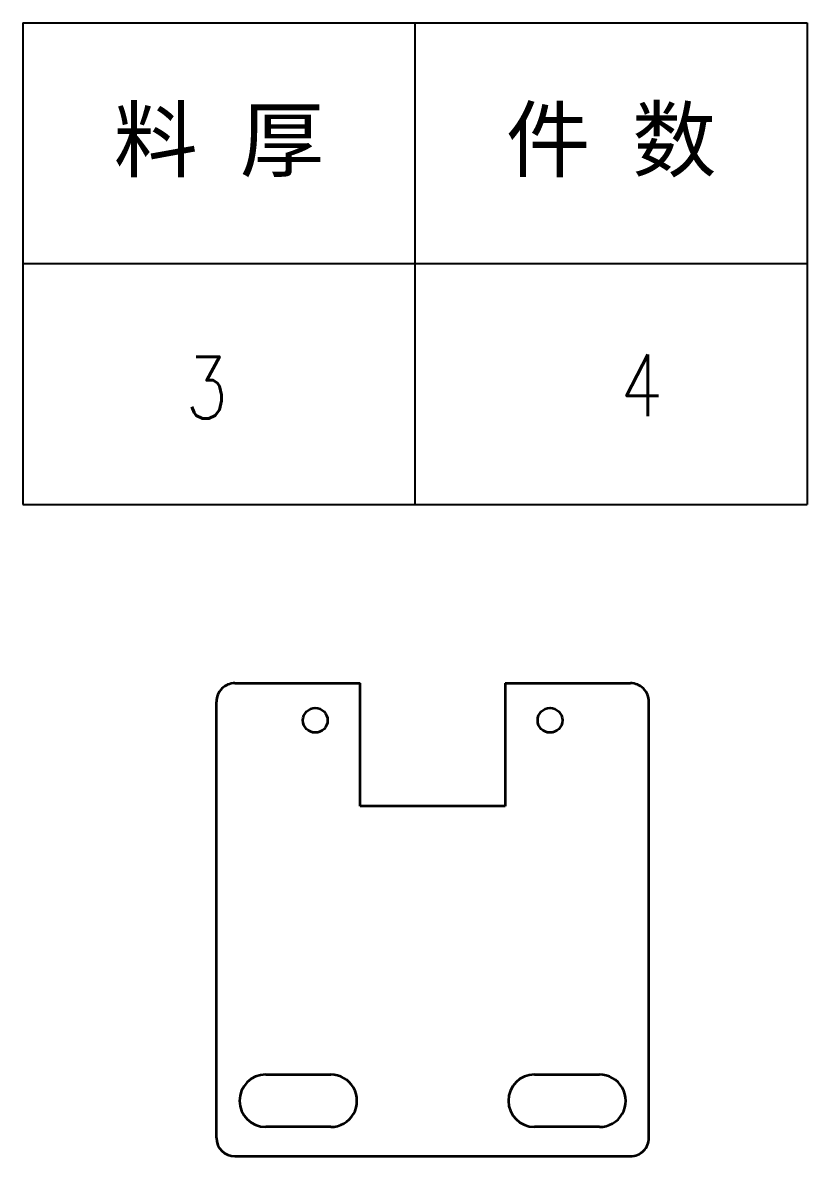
# Model space of a CAD drawing. Header units: millimetres. Extents: x 4375 to 4815, y 111 to 419.
# Drawn here: x 4688.4 to 4815.4, y 235.6 to 419.2 of the extents above; entities that cross this region are included whole.
import ezdxf
from ezdxf.enums import TextEntityAlignment as Align

# ---------------------------------------------------------------- set-up
doc = ezdxf.new("R2010")
doc.units = ezdxf.units.MM
doc.layers.add('word_dim', color=253, linetype='Continuous')
doc.styles.add('DIM', font='romans.shx', dxfattribs={"width": 0.8, "bigfont": 'bigfont.shx'})
doc.styles.get("Standard").update_dxf_attribs({"font": 'romans.shx', "bigfont": 'bigfont.shx'})

# ---------------------------------------------------------------- blocks, each defined once
blk = doc.blocks.new('*T38')
at = {"color": 0, "linetype": 'ByBlock', "lineweight": -2, "transparency": 16777216}
for p, q in [((0, 0), (127, 0)), ((0, 0), (0, -78)), ((63.5, 0), (63.5, -78)), ((127, 0), (127, -78)), ((0, -39), (127, -39)), ((0, -78), (127, -78))]:
    blk.add_line(p, q, dxfattribs=at)
at = {"color": 0, "transparency": 16777216, "char_height": 10, "width": 60.5, "attachment_point": 5}
for s, insert in [('{\\fSimSun|b0|i0|c134|p2;料 厚}', (31.75, -19.5)), ('{\\fSimSun|b0|i0|c134|p2;件 数}', (95.25, -19.5))]:
    blk.add_mtext(s, dxfattribs=dict(at, insert=insert))
blk = doc.blocks.new('拆图参数')
blk.add_blockref('*T38', (-63.5, 78))
at = {"style": 'DIM', "width": 0.8}
blk.add_attdef('6', text='', height=10, dxfattribs=at).set_placement((-37.13, 18.91), align=Align.MIDDLE_LEFT)
blk.add_attdef('1', text='', height=10, dxfattribs=at).set_placement((36.65, 19.27), align=Align.MIDDLE_CENTER)

msp = doc.modelspace()

# ---------------------------------------------------------------- linework, layer by layer
at = {"color": 7, "lineweight": 35}
for p, q in [((4722.77299, 312.24682), (4743.02299, 312.24682)), ((4766.52299, 312.24682), (4786.77299, 312.24682)), ((4719.77299, 256.84682), (4719.77299, 299.04683)), ((4789.77299, 256.84682), (4789.77299, 299.04683)), ((4719.77299, 238.64682), (4719.77299, 261.44681)), ((4789.77299, 238.64682), (4789.77299, 261.44681)), ((4722.77299, 235.64682), (4786.77299, 235.64682))]:
    msp.add_line(p, q, dxfattribs=at)
at = {"color": 7, "lineweight": 35, "ltscale": 0.23}
for p, q in [((4743.02299, 300.04681), (4743.02299, 312.24682)), ((4766.52299, 312.24682), (4766.52299, 300.04681))]:
    msp.add_line(p, q, dxfattribs=at)
at = {"color": 7, "lineweight": 35, "ltscale": 0.155}
for p, q in [((4719.77299, 300.04681), (4719.77299, 309.24682)), ((4789.77299, 300.04681), (4789.77299, 309.24682)), ((4789.77299, 300.04681), (4789.77299, 301.84682))]:
    msp.add_line(p, q, dxfattribs=at)
at = {"color": 7, "lineweight": 35, "ltscale": 0.07}
for p, q in [((4719.77299, 299.04683), (4719.77299, 301.84682)), ((4743.02299, 299.04683), (4743.02299, 301.84682)), ((4766.52299, 301.84682), (4766.52299, 299.04683)), ((4789.77299, 299.04683), (4789.77299, 301.84682))]:
    msp.add_line(p, q, dxfattribs=at)
at = {"color": 7, "lineweight": 35, "ltscale": 0.03}
for p, q in [((4743.02299, 292.34682), (4743.02299, 299.04683)), ((4766.52299, 299.04683), (4766.52299, 292.33398))]:
    msp.add_line(p, q, dxfattribs=at)
at = {"color": 7, "lineweight": 35, "ltscale": 0.4125}
msp.add_line((4766.52299, 292.34682), (4743.02299, 292.34682), dxfattribs=at)
at = {"color": 7, "lineweight": 35, "ltscale": 0.2625}
for p, q in [((4727.77299, 248.89682), (4738.27299, 248.89682)), ((4771.27299, 248.89682), (4781.77299, 248.89682)), ((4738.27299, 240.39682), (4727.77299, 240.39682)), ((4781.77299, 240.39682), (4771.27299, 240.39682))]:
    msp.add_line(p, q, dxfattribs=at)
at = {"color": 7, "lineweight": 35}
for centre in [(4735.77299, 306.24682), (4773.77299, 306.24682)]:
    msp.add_circle(centre, 2, dxfattribs=at)
for centre, radius, start, end in [((4722.77299, 309.24682), 3, 90.0000025, 180.000005), ((4786.77299, 309.24682), 3, 359.9999999, 90.0000025), ((4727.77299, 244.64682), 4.25, 90.0000025, 269.9999975), ((4738.27299, 244.64682), 4.25, 269.9999975, 90.0000025), ((4771.27299, 244.64682), 4.25, 90.0000025, 269.9999975), ((4781.77299, 244.64682), 4.25, 269.9999975, 90.0000025), ((4722.77299, 238.64682), 3, 180.000005, 269.9999975), ((4786.77299, 238.64682), 3, 269.9999975, 359.9999999)]:
    msp.add_arc(centre, radius, start, end, dxfattribs=at)

# ---------------------------------------------------------------- block references
at = {"layer": 'word_dim', "color": 3, "linetype": 'Continuous', "ltscale": 2}
msp.add_blockref('拆图参数', (4751.91397, 341.19468), dxfattribs=at).add_auto_attribs({'1': '4', '6': '3'})

doc.saveas('drawing.dxf')
